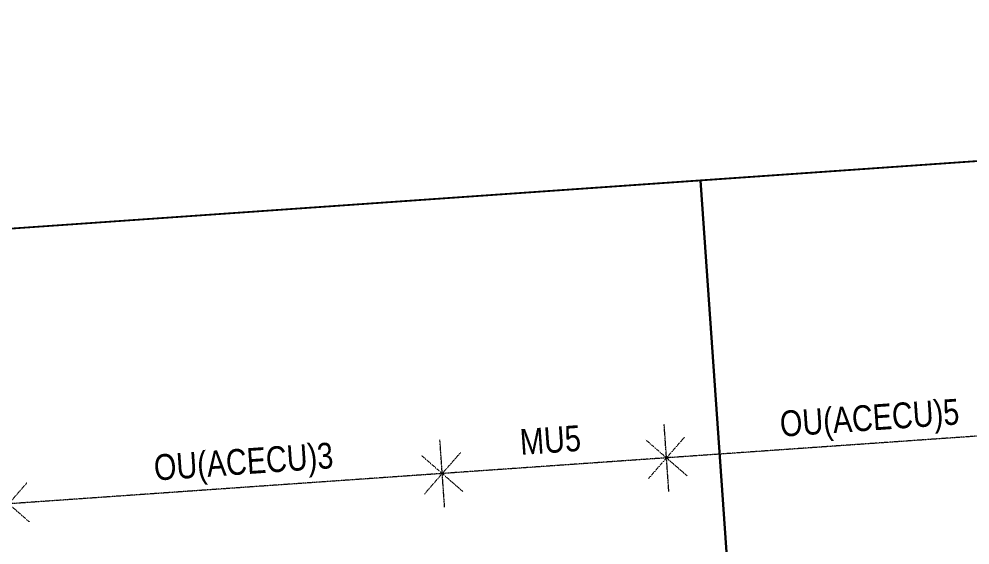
# Model space of a CAD drawing. Header units: metres. Extents: x 833997 to 840297, y 816389 to 819710.
# Drawn here: x 837247.8 to 837592.5, y 819519.4 to 819710.2 of the extents above; entities that cross this region are included whole.
import ezdxf

# ---------------------------------------------------------------- set-up
doc = ezdxf.new("R2010")
doc.units = ezdxf.units.M
doc.header["$LTSCALE"] = 30
doc.linetypes.add('DGN Style 2', pattern=[1.94727e-06, 0, -1.94727e-06])
doc.layers.add('AR-TXT-RM_MI_', color=4, linetype='Continuous')
doc.layers.add('BD_colour', color=1, linetype='DGN Style 2', lineweight=13)
doc.styles.get("Standard").update_dxf_attribs({"font": 'arial.ttf', "width": 0.8})

# ---------------------------------------------------------------- blocks, each defined once
blk = doc.blocks.new('A$C6BBC011B')
at = {"layer": 'BD_colour'}
for points in [[(-207267, 482323), (-207267, 506824)], [(-125792, 482323), (-125792, 506824)], [(-357743, 501644), (-364814, 494573), (-357743, 487502)], [(-214338, 501644), (-207267, 494573), (-214338, 487502)], [(-200196, 501644), (-207267, 494573), (-200196, 487502)], [(-132863, 501644), (-125792, 494573), (-132863, 487502)], [(-118721, 501644), (-125792, 494573), (-118721, 487502)], [(-207267, 494573), (-364814, 494573)], [(-125792, 494573), (-207267, 494573)], [(-5994, 494573), (-125792, 494573)]]:
    blk.add_lwpolyline(points, dxfattribs=at)
at = {"layer": 'Defpoints', "color": 2}
blk.add_lwpolyline([(-1241324, 0), (0, 0), (0, 594000), (-1241324, 594000)], close=True, dxfattribs=at)
at = {"layer": 'Defpoints', "color": 250}
for points in [[(-946451, 0), (-106451, 0), (-106451, 594000), (-946451, 594000)], [(-106451, 0), (733549, 0), (733549, 594000), (-106451, 594000)]]:
    blk.add_lwpolyline(points, close=True, dxfattribs=at)
at = {"layer": 'AR-TXT-RM_MI_', "color": 1, "width": 0.8}
for s, p in [('OU(ACECU)3', (-311357, 499289)), ('MU5', (-178377, 499289)), ('OU(ACECU)5', (-83915, 499289))]:
    blk.add_text(s, height=9360, dxfattribs=at).set_placement(p)

msp = doc.modelspace()

# ---------------------------------------------------------------- block references
at = {"layer": 'Defpoints', "xscale": 0.001, "yscale": 0.001, "zscale": 0.001, "rotation": 4.000303780547992}
msp.add_blockref('A$C6BBC011B', (837642.51, 819066.45), dxfattribs=at)

doc.saveas('drawing.dxf')
